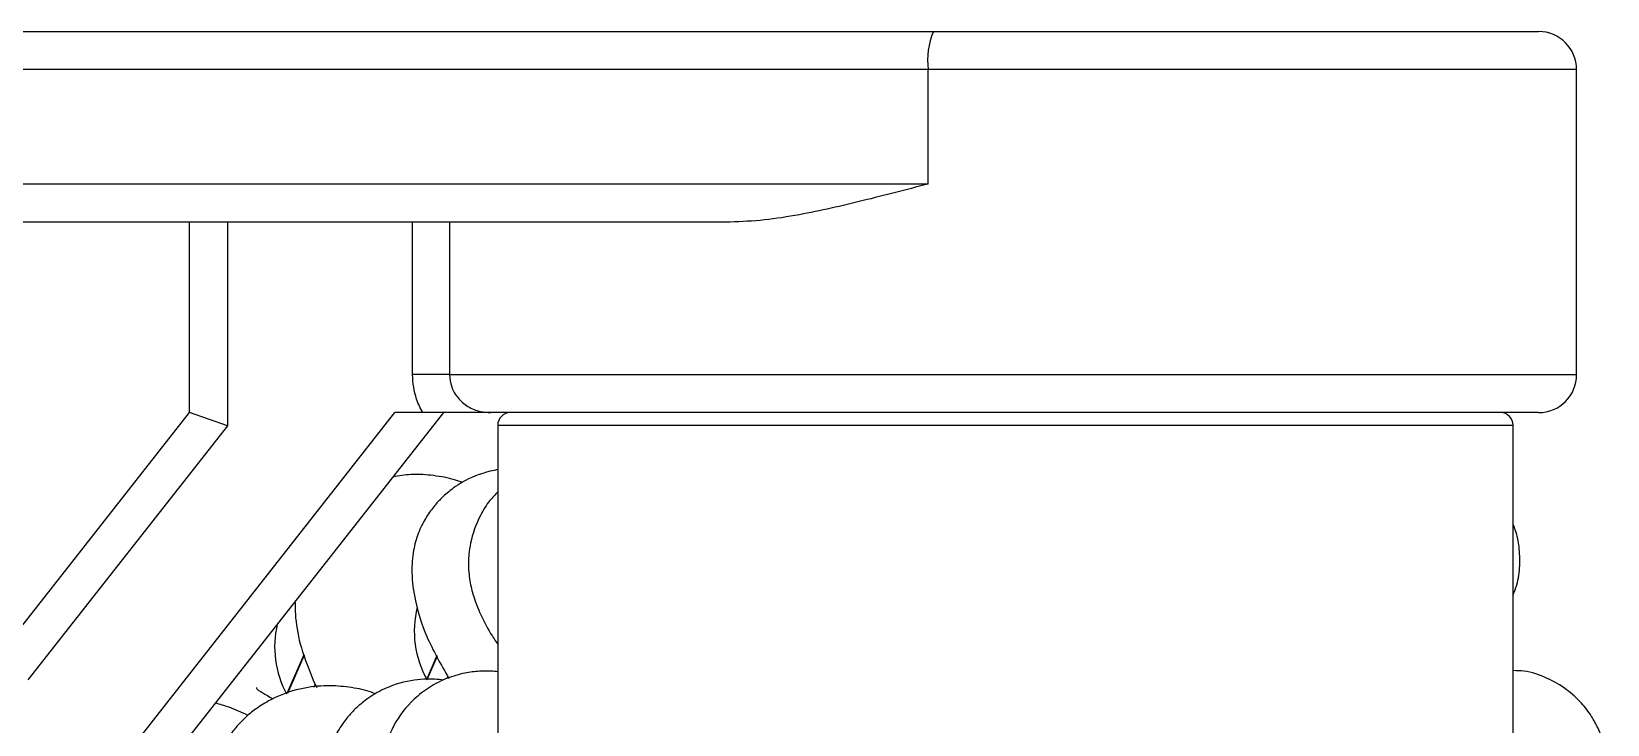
# Model space of a CAD drawing. Header units: millimetres. Extents: x 15 to 1184, y 5 to 836.
# Drawn here: x 487.91 to 512.74, y 519.32 to 530.23 of the extents above; entities that cross this region are included whole.
import ezdxf

# ---------------------------------------------------------------- set-up
doc = ezdxf.new("R2010")
doc.units = ezdxf.units.MM
doc.layers.get('0').update_dxf_attribs({"lineweight": 18})

msp = doc.modelspace()

# ---------------------------------------------------------------- linework, layer by layer
at = {"color": 7, "linetype": 'Continuous', "lineweight": 25}
for p, q in [((480.6923, 530.2251), (502.116, 530.2251)), ((502.116, 530.2251), (511.6515, 530.2251)), ((502.0349, 529.6251), (480.6515, 529.6251)), ((502.0349, 527.8251), (502.0349, 529.6251)), ((512.2515, 529.6251), (502.0349, 529.6251)), ((512.2515, 524.8251), (512.2515, 529.6251)), ((480.6515, 527.8251), (502.0349, 527.8251)), ((498.9146, 527.2251), (483.6241, 527.2251)), ((490.3949, 524.2251), (490.3949, 527.2251)), ((490.9949, 527.2251), (490.9949, 524.0175)), ((493.907, 524.8251), (493.907, 527.2251)), ((494.4911, 527.2251), (494.4911, 524.8251)), ((494.4911, 524.8251), (493.907, 524.8251)), ((494.4911, 524.8251), (512.2515, 524.8251)), ((487.5274, 520.5774), (490.3949, 524.2251)), ((489.3168, 518.7359), (493.6319, 524.2251)), ((494.395, 524.2251), (489.7885, 518.3651)), ((490.9949, 524.0175), (490.3949, 524.2251)), ((494.0723, 524.2251), (493.6319, 524.2251)), ((511.6515, 524.2251), (495.1448, 524.2251)), ((490.9949, 524.0175), (487.8495, 520.0162)), ((495.2515, 524.0251), (495.2515, 518.8251)), ((511.2515, 524.0251), (495.2515, 524.0251)), ((511.2515, 518.8251), (511.2515, 524.0251)), ((492.1986, 520.4132), (491.9309, 519.8023)), ((492.2016, 520.405), (491.9388, 519.8052)), ((494.2934, 520.3995), (494.1285, 520.0209)), ((494.2963, 520.3939), (494.134, 520.0212)), ((492.3542, 519.9883), (492.3988, 519.8994)), ((494.4637, 520.075), (494.4485, 520.0387)), ((492.3549, 519.9017), (492.3744, 519.9462))]:
    msp.add_line(p, q, dxfattribs=at)
for centre, radius, start, end in [((503.2054, 529.7724), 1.1797, 157.43195, 187.17087), ((511.6515, 529.6251), 0.6, 0, 90), ((511.6515, 524.8251), 0.6, 270, 0), ((495.4515, 524.0251), 0.2, 90, 180), ((511.0515, 524.0251), 0.2, 0, 90), ((495.4743, 520.781), 1.5376, 165.645, 209.80627), ((493.2869, 520.5385), 1.5506, 166.66617, 208.53357)]:
    msp.add_arc(centre, radius, start, end, dxfattribs=at)
for points, knots in [([(502.0349, 527.8251), (502.0322, 527.8244), (501.6886, 527.7349), (501.0042, 527.5546), (500.1493, 527.3614), (499.4515, 527.2475), (499.0942, 527.2326), (498.9146, 527.2251)], [0, 0, 0, 0, 0.0080301, 1.016841, 2.0397886, 2.6093953, 3.1849364, 3.1849364, 3.1849364, 3.1849364]), ([(494.0723, 524.2251), (494.0357, 524.2943), (493.9372, 524.4807), (493.9187, 524.6921), (493.907, 524.8251)], [0, 0, 0, 0, 0.23323678, 0.62850922, 0.62850922, 0.62850922, 0.62850922]), ([(494.4911, 524.8251), (494.498, 524.7589), (494.5119, 524.6255), (494.6199, 524.4484), (494.7792, 524.3133), (494.9635, 524.237), (495.0897, 524.2287), (495.1448, 524.2251)], [0, 0, 0, 0, 0.19589864, 0.39453115, 0.60019924, 0.81697474, 0.9846784, 0.9846784, 0.9846784, 0.9846784]), ([(495.1448, 524.2251), (495.1442, 524.2251), (495.019, 524.2251), (494.7879, 524.2251), (494.4224, 524.2251), (494.174, 524.2251), (494.0723, 524.2251)], [0, 0, 0, 0, 0.0020026, 0.4384155, 0.8125794, 1.0724868, 1.0724868, 1.0724868, 1.0724868]), ([(494.7013, 523.1261), (494.6575, 523.1413), (494.5097, 523.1924), (494.2589, 523.235), (493.9309, 523.2671), (493.695, 523.2278), (493.5984, 523.2117)], [0, 0, 0, 0, 0.1578691, 0.5327862, 0.8794443, 1.1197289, 1.1197289, 1.1197289, 1.1197289]), ([(495.2515, 523.3316), (495.0952, 523.2924), (494.8423, 523.2289), (494.5376, 523.0346), (494.3632, 522.8813), (494.2513, 522.7565), (494.1658, 522.6424), (494.1092, 522.5542), (494.049, 522.4443), (493.9775, 522.2777), (493.9128, 522.0354), (493.8875, 521.6878), (493.9445, 521.2391), (494.1174, 520.6808), (494.3559, 520.2617), (494.4828, 520.0387)], [0, 0, 0, 0, 0.311942, 0.5045767, 0.6544636, 0.7662152, 0.8355323, 0.936303, 1.0759104, 1.2551141, 1.6246655, 2.0957841, 2.6668178, 3.3346601, 4.0944888, 4.0944888, 4.0944888, 4.0944888]), ([(495.2515, 522.9783), (495.2088, 522.9337), (495.1055, 522.8258), (494.9377, 522.5559), (494.8307, 522.2511), (494.7957, 521.9974), (494.7893, 521.8603), (494.7928, 521.7359), (494.8117, 521.5621), (494.8627, 521.3425), (494.9705, 521.0614), (495.0983, 520.8056), (495.2132, 520.6347), (495.2515, 520.5778)], [0, 0, 0, 0, 0.0980943, 0.2367296, 0.4900725, 0.5960178, 0.695822, 0.8286397, 0.9993644, 1.3520555, 1.8025352, 2.3498694, 2.6233097, 2.6233097, 2.6233097, 2.6233097]), ([(511.2515, 521.3581), (511.2718, 521.4091), (511.3283, 521.5514), (511.3627, 521.8092), (511.3522, 522.0985), (511.3111, 522.3176), (511.2644, 522.4336), (511.2515, 522.4656)], [0, 0, 0, 0, 0.1781607, 0.4971438, 0.786588, 1.0388435, 1.1350876, 1.1350876, 1.1350876, 1.1350876]), ([(492.057, 521.2509), (492.0585, 521.1657), (492.0625, 520.938), (492.1435, 520.5126), (492.2819, 520.1682), (492.3543, 519.9881)], [0, 0, 0, 0, 0.2901247, 0.7751463, 1.3072575, 1.3072575, 1.3072575, 1.3072575]), ([(494.4004, 520.0142), (494.3553, 520.02), (494.2294, 520.036), (493.883, 520.0263), (493.473, 519.8983), (493.1714, 519.7095), (492.9968, 519.556), (492.8854, 519.4321), (492.7993, 519.3175), (492.7421, 519.2284), (492.6822, 519.1191), (492.6107, 518.9532), (492.5459, 518.7127), (492.52, 518.3683), (492.5755, 517.925), (492.7453, 517.3747), (492.9799, 516.9632), (493.1049, 516.7442)], [0, 0, 0, 0, 0.1660401, 0.4633308, 0.7817047, 0.9757764, 1.1276067, 1.2419526, 1.3121985, 1.4125422, 1.5518373, 1.730961, 2.1009743, 2.5733297, 3.1463437, 3.8168015, 4.579691, 4.579691, 4.579691, 4.579691]), ([(495.2515, 520.1453), (495.2176, 520.1489), (495.1413, 520.1571), (494.9547, 520.1579), (494.7191, 520.1285), (494.4448, 520.0484), (494.1705, 519.9085), (493.8661, 519.6704), (493.6013, 519.3269), (493.462, 518.9367), (493.4249, 518.683), (493.4173, 518.5427), (493.4201, 518.4194), (493.4375, 518.2466), (493.4867, 518.0286), (493.5894, 517.75), (493.7601, 517.4208), (494.0134, 517.0296), (494.2532, 516.7319), (494.3813, 516.5729)], [0, 0, 0, 0, 0.0917435, 0.206536, 0.3467497, 0.5087908, 0.6863639, 0.8590774, 1.1691921, 1.4510245, 1.5693445, 1.6779728, 1.8206692, 2.0050229, 2.3875328, 2.8777539, 3.4746704, 4.1764723, 4.9804208, 4.9804208, 4.9804208, 4.9804208]), ([(512.2195, 517.3972), (512.2878, 517.4683), (512.4215, 517.6074), (512.5853, 517.8784), (512.6957, 518.1758), (512.7443, 518.4825), (512.7345, 518.774), (512.6801, 519.0308), (512.5957, 519.2528), (512.4818, 519.4603), (512.3213, 519.6704), (512.09, 519.8818), (511.7842, 520.0564), (511.4923, 520.1591), (511.3079, 520.1625), (511.2515, 520.1636)], [0, 0, 0, 0, 0.3849641, 0.7539167, 1.1035215, 1.4276513, 1.7188048, 1.9701482, 2.1776078, 2.3710554, 2.6101383, 2.8947225, 3.2186149, 3.5705616, 3.7254513, 3.7254513, 3.7254513, 3.7254513]), ([(493.3324, 519.799), (493.2846, 519.8154), (493.1351, 519.8667), (492.8839, 519.912), (492.5199, 519.9354), (492.1127, 519.8853), (491.7435, 519.7515), (491.4833, 519.5952), (491.3234, 519.4702), (491.2095, 519.3619), (491.1268, 519.2705), (491.0492, 519.1733), (490.9802, 519.0731), (490.8893, 518.9141), (490.7951, 518.6877), (490.7225, 518.4022), (490.6873, 518.0611), (490.7026, 517.6736), (490.785, 517.209), (490.9242, 516.8678), (490.997, 516.6893)], [0, 0, 0, 0, 0.1857734, 0.5807947, 0.9478398, 1.3138133, 1.676337, 1.8925063, 2.0724272, 2.2173326, 2.3281552, 2.4194735, 2.5739752, 2.8061426, 3.1163227, 3.504719, 3.8473778, 4.2338273, 4.6634908, 5.1351278, 5.1351278, 5.1351278, 5.1351278]), ([(491.4524, 519.8955), (491.4513, 519.8899), (491.4482, 519.8738), (491.5342, 519.822), (491.6222, 519.773), (491.7074, 519.7224), (491.7099, 519.7208)], [0, 0, 0, 0, 0.06191593, 0.17990263, 0.31404492, 0.3182062, 0.3182062, 0.3182062, 0.3182062]), ([(491.3154, 519.4595), (491.2168, 519.505), (491.0457, 519.5839), (490.8741, 519.6329), (490.8015, 519.6537)], [0, 0, 0, 0, 0.3174204, 0.55026675, 0.55026675, 0.55026675, 0.55026675])]:
    msp.add_open_spline(points, degree=3, knots=knots, dxfattribs=at)

doc.saveas('drawing.dxf')
